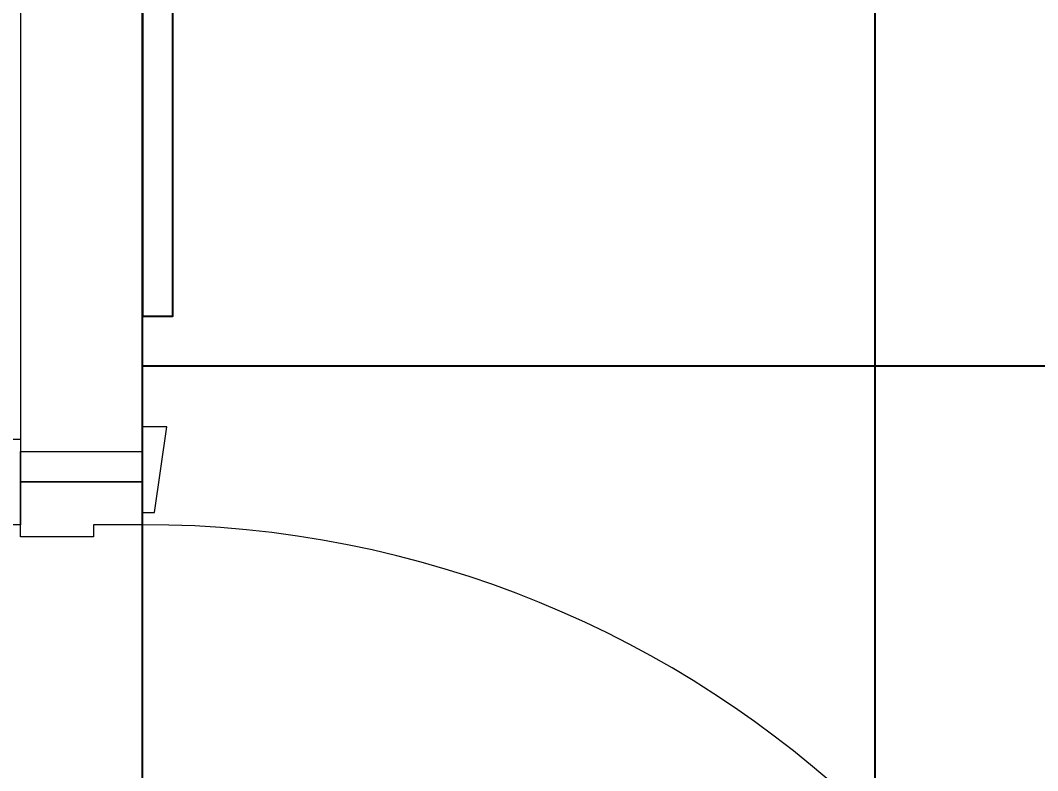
# Model space of a CAD drawing. Extents: x -12260 to 304645, y -29287 to 19916.
# Drawn here: x 34876 to 35709, y -4741 to -4127 of the extents above; entities that cross this region are included whole.
import ezdxf
from ezdxf import colors
from ezdxf.entities.mleader import LeaderData, LeaderLine
from ezdxf.math import Vec2, Vec3

# ---------------------------------------------------------------- set-up
doc = ezdxf.new("R2010")
doc.units = 0
doc.header["$LTSCALE"] = 0.25
doc.linetypes.add('DASHDOT', pattern=[25.4, 12.7, -6.35, 0, -6.35])
doc.layers.add('01-First Floor$0$FALSE CEILING', color=251, linetype='Continuous')
for name, color, linetype, lineweight in [('01-First Floor$0$LOADING', 253, 'Continuous', 5), ('01-First Floor$0$Walls', 251, 'Continuous', 5), ('01-First Floor$0$Wooden Joinery', 251, 'Continuous', 5), ('E-LITE-CLNG-CNDT', 6, 'DASHDOT', 35), ('T-DATA-TEXT', 2, 'Continuous', 25)]:
    doc.layers.add(name, color=color, linetype=linetype, lineweight=lineweight)
doc.styles.add('DC_Elc_Romans', font='elc_romans.shx', dxfattribs={"width": 0.7})

# ---------------------------------------------------------------- blocks, each defined once
blk = doc.blocks.new('01-First Floor$0$A$C5DAD61B4')
at = {"layer": '01-First Floor$0$Wooden Joinery'}
for points in [[(940, 959.06), (940, 969.06), (1010, 979.06), (1010, 959.06)], [(950, 859.06), (950, 849.06), (1020, 839.06), (1020, 859.06)]]:
    blk.add_lwpolyline(points, close=True, dxfattribs=at)
for points in [[(975, 859.06), (940, 859.06), (940, 899.07), (930, 899.07), (930, 959.06), (975, 959.06), (975, 859.06)], [(975, 859.06), (975, 959.06), (1000, 959.06), (1000, 859.06), (975, 859.06)]]:
    blk.add_lwpolyline(points, dxfattribs=at)
blk.add_arc((80, 859.06), 859.99, 272.66603, 0, dxfattribs=at)
blk = doc.blocks.new('01-First Floor')
at = {"layer": '01-First Floor$0$FALSE CEILING', "linetype": 'Continuous'}
for p, q in [((35576, -6810), (35576, -2810)), ((34976, -4410), (38476, -4410))]:
    blk.add_line(p, q, dxfattribs=at)
at = {"layer": '01-First Floor$0$FALSE CEILING'}
blk.add_lwpolyline([(34976, -2810), (38476, -2810), (38476, -6810), (34976, -6810)], close=True, dxfattribs=at)
at = {"layer": '01-First Floor$0$FALSE CEILING', "elevation": -0.1}
blk.add_lwpolyline([(35001, -3863.17), (34976, -3863.17), (34976, -4369.17), (35001, -4369.17), (35001, -3863.17)], dxfattribs=at)
at = {"layer": '01-First Floor$0$LOADING', "elevation": -0.1}
blk.add_lwpolyline([(35001, -3863.17), (34976, -3863.17), (34976, -4369.17), (35001, -4369.17), (35001, -3863.17)], dxfattribs=at)
at = {"layer": '01-First Floor$0$Walls'}
for p, q in [((34876, -2710), (34876, -4480)), ((34976, -2810), (34976, -4480)), ((34876, -4480), (34976, -4480))]:
    blk.add_line(p, q, dxfattribs=at)
at = {"layer": '01-First Floor$0$Wooden Joinery', "rotation": 90.00000000000001}
blk.add_blockref('01-First Floor$0$A$C5DAD61B4', (35835.06, -5480), dxfattribs=at)
blk = doc.blocks.new('DC_Arrow-ArrowEllipse')
at = {"color": 0}
blk.add_ellipse((0, 0), major_axis=(0.4, 0), ratio=0.4, dxfattribs=at)
at = {"color": 0, "ltscale": 0.5}
blk.add_solid([(-1.4, 0.1667), (-0.4, 0), (-1.4, -0.1667)], dxfattribs=at)

msp = doc.modelspace()

# ---------------------------------------------------------------- block references
at = {"layer": 'E-LITE-CLNG-CNDT'}
msp.add_blockref('01-First Floor', (0, 0), dxfattribs=at)

# ---------------------------------------------------------------- leaders
at = {"layer": 'T-DATA-TEXT'}
ml = msp.add_multileader_mtext('Standard', dxfattribs=at)
ml.set_content('LINE 9 TO SOUND RACK\\PIN DATA ROOM  ', color=256, style='DC_Elc_Romans')
ml.set_leader_properties(color=45)
ml.set_arrow_properties(name='DC_Arrow-ArrowEllipse')
ml.build(insert=Vec2(0, 0))
ml.multileader.update_dxf_attribs({"dogleg_length": 2, "arrow_head_size": 200, "scale": 100})
ctx = ml.context
ctx.base_point, ctx.scale, ctx.char_height, ctx.arrow_head_size, ctx.landing_gap_size, ctx.plane_origin = Vec3(16665.16, -4318.22), 100, 200, 200, 200, Vec3(27116.83, 2558.34)
notes = []
notes.append((ctx, [(0, (1, 1, 0), (16465.16, -4318.22), (1, 0), 200, [(0, [(15276, -3169.04)], 0, [])])]))
ctx.mtext.insert, ctx.mtext.width, ctx.mtext.flow_direction = Vec3(16865.16, -4218.22), 2820.2952, 5
ml = msp.add_multileader_mtext('Standard', dxfattribs=at)
ml.set_content('LINE 6 TO SOUND RACK\\PIN DATA ROOM  ', color=256, style='DC_Elc_Romans')
ml.set_leader_properties(color=45)
ml.set_arrow_properties(name='DC_Arrow-ArrowEllipse')
ml.build(insert=Vec2(0, 0))
ml.multileader.update_dxf_attribs({"dogleg_length": 2, "arrow_head_size": 200, "scale": 100})
ctx = ml.context
ctx.base_point, ctx.scale, ctx.char_height, ctx.arrow_head_size, ctx.landing_gap_size, ctx.plane_origin = Vec3(506.2, -4605.16), 100, 200, 200, 200, Vec3(14018.86, -846.07)
notes.append((ctx, [(1, (1, 1, 0), (3686.2, -4605.16), (-1, 0), 200, [(0, [(4115.95, -5627.24)], 0, [])])]))
ctx.mtext.insert, ctx.mtext.width, ctx.mtext.flow_direction = Vec3(706.2, -4505.16), 2820.2952, 5
for ctx, leaders in notes:
    for number, flags, end, landing, length, lines in leaders:
        leader = LeaderData()
        leader.index, (leader.has_last_leader_line, leader.has_dogleg_vector, leader.attachment_direction) = number, flags
        leader.last_leader_point, leader.dogleg_vector, leader.dogleg_length = Vec3(end), Vec3(landing), length
        for number, points, colour, breaks in lines:
            line = LeaderLine()
            line.index, line.vertices, line.color, line.breaks = number, Vec3.list(points), colors.encode_raw_color(colour), breaks
            leader.lines.append(line)
        ctx.leaders.append(leader)

doc.saveas('drawing.dxf')
